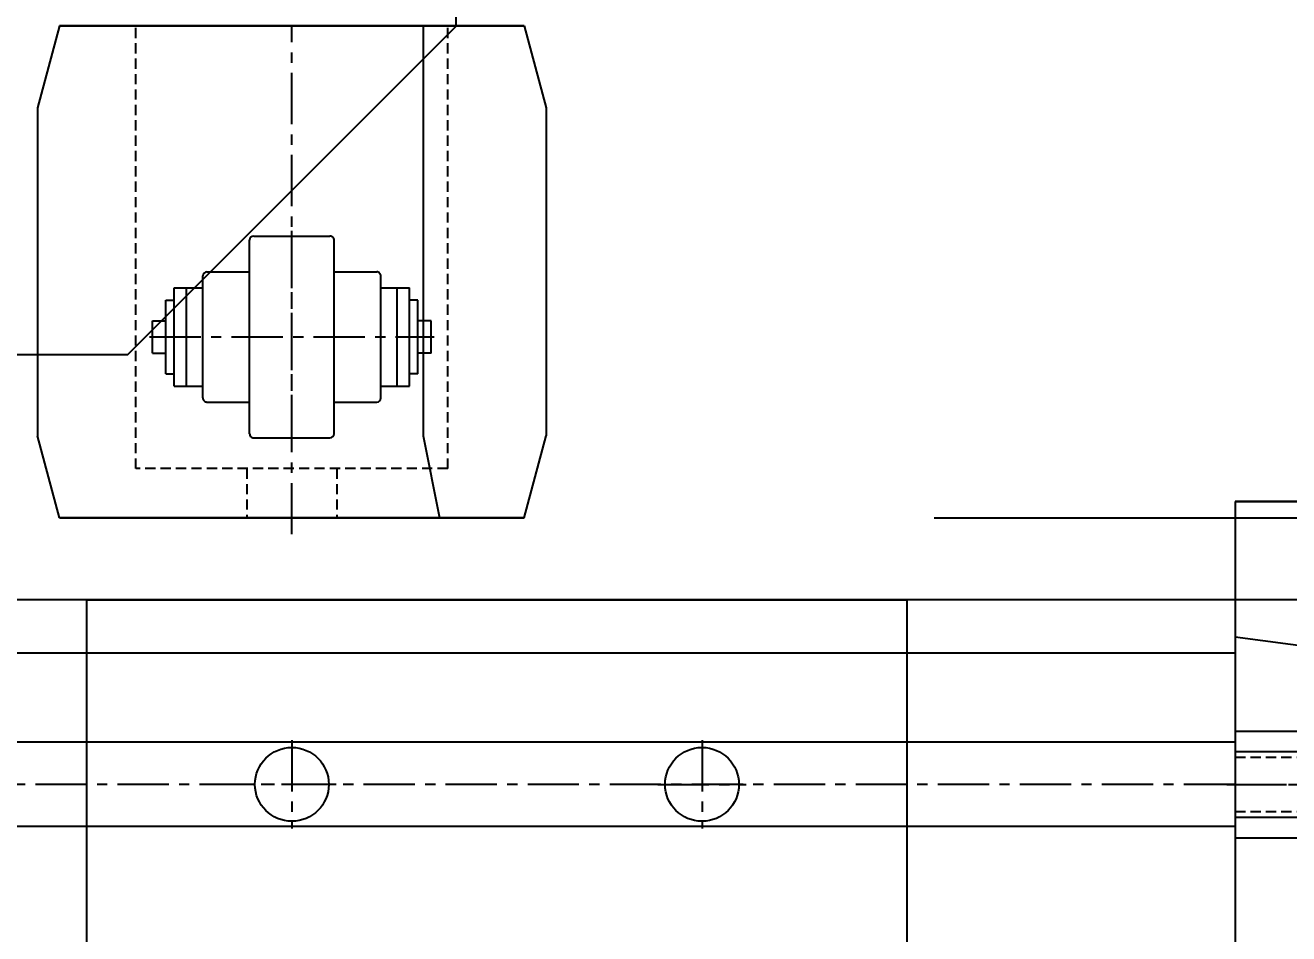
# Model space of a CAD drawing. Header units: inches. Extents: x 0 to 77285, y -118 to 40065.
# Drawn here: x 17552.2 to 17706.2, y 23822.3 to 23933.1 of the extents above; entities that cross this region are included whole.
import ezdxf

# ---------------------------------------------------------------- set-up
doc = ezdxf.new("R2010")
doc.units = ezdxf.units.IN
doc.header["$LTSCALE"] = 5
doc.header["$MEASUREMENT"] = 0
doc.linetypes.add('CENTER', pattern=[2, 1.25, -0.25, 0.25, -0.25])
doc.linetypes.add('HIDDEN', pattern=[0.375, 0.25, -0.125])
for name, color, linetype in [('11', 1, 'CENTER'), ('22', 2, 'HIDDEN'), ('A', 8, 'Continuous'), ('B', 123, 'Continuous'), ('G', 231, 'Continuous'), ('T', 3, 'Continuous'), ('Y', 60, 'Continuous')]:
    doc.layers.add(name, color=color, linetype=linetype)
doc.styles.add('SCI', font='')
doc.styles.get('SCI').set_extended_font_data('Gulim')
doc.dimstyles.new('SCH', dxfattribs={"dimtxt": 2.5, "dimasz": 2, "dimexe": 1.25, "dimexo": 0.625, "dimtad": 1, "dimdec": 8, "dimtxsty": 'SCI', "dimcen": 2.5, "dimclrd": 4, "dimclre": 4, "dimclrt": 7, "dimadec": 8, "dimazin": 2, "dimtfac": 1, "dimtdec": 8, "dimtmove": 0, "dimatfit": 3, "dimfxl": 1, "dimarcsym": 0})

# ---------------------------------------------------------------- blocks, each defined once
blk = doc.blocks.new('A$C83297ebe')
for p, q in [((32.5, -100, -2129.45), (32.5, 0, -2129.45)), ((347.5, 0, 0), (32.5, 0, 0)), ((347.5, -100, 0), (32.5, -100, 0))]:
    blk.add_line(p, q)
for centre in [(55, -25, -2129.45), (55, -75, -2129.45)]:
    blk.add_circle(centre, 4.5)
at = {"layer": '11'}
for p, q in [((55, -30.4, -2129.45), (55, -19.6, -2129.45)), ((49.6, -25, -2129.45), (60.4, -25, -2129.45)), ((55, -69.6, -2129.45), (55, -80.4, -2129.45)), ((49.6, -75, -2129.45), (60.4, -75, -2129.45))]:
    blk.add_line(p, q, dxfattribs=at)
blk = doc.blocks.new('A$Cc0d0dede')
at = {"layer": 'A'}
blk.add_blockref('A$C83297ebe', (-190, 260, 2129.45), dxfattribs=at)
blk = doc.blocks.new('A$Ce95bc381')
for p, q in [((0, 280), (0, 0)), ((16.5, 0), (18.5, 15)), ((0, 0), (16.5, 0))]:
    blk.add_line(p, q)
blk = doc.blocks.new('A$C15782971')
for p, q in [((-280, -67), (-280, 0)), ((-280, -26), (-49.5, -26)), ((-280, -39), (-49.5, -39)), ((-105, -55), (-280, -55)), ((-280, -67), (-129.5, -67))]:
    blk.add_line(p, q)
at = {"layer": '11'}
for p, q in [((-281, -32.5), (-269, -32.5)), ((-280, -32.5), (-18.93, -32.5))]:
    blk.add_line(p, q, dxfattribs=at)
at = {"layer": '22'}
for p, q in [((-280, -29.18), (-270, -29.18)), ((-280, -35.82), (-270, -35.82))]:
    blk.add_line(p, q, dxfattribs=at)
at = {"layer": 'T'}
for p, q in [((-280, -28.5), (-270, -28.5)), ((-280, -36.5), (-270, -36.5))]:
    blk.add_line(p, q, dxfattribs=at)
at = {"layer": 'G', "xscale": -1, "rotation": 270}
blk.add_blockref('A$Ce95bc381', (-280, -67), dxfattribs=at)
blk = doc.blocks.new('A$C2eb6e688')
blk.add_line((-157.5, -277), (-157.5, -5252))
at = {"layer": '11'}
blk.add_line((-135, -277), (-135, -5252), dxfattribs=at)
at = {"layer": 'B'}
for p, q in [((-140.15, -277), (-140.15, -5252)), ((-129.85, -277), (-129.85, -5252))]:
    blk.add_line(p, q, dxfattribs=at)
at = {"layer": 'G'}
blk.add_line((-151, -277), (-151, -5252), dxfattribs=at)
at = {"xscale": -1, "rotation": 270}
blk.add_blockref('A$C15782971', (-102.5, 3), dxfattribs=at)
blk = doc.blocks.new('A$C024ea68c')
for p, q in [((-1.985, 17), (1.985, 17)), ((-1.985, 17), (-1.985, 15.35)), ((1.985, 17), (1.985, 15.35)), ((-6, 14.35), (6, 14.35)), ((-6, 14.35), (-6, 10.85)), ((-4.5, 15.35), (4.5, 15.35)), ((-4.5, 15.35), (-4.5, 14.35)), ((4.5, 15.35), (4.5, 14.35)), ((6, 14.35), (6, 10.85)), ((-6, 12.85), (6, 12.85)), ((-7.44, 10.85), (7.44, 10.85)), ((-7.94, 10.35), (-7.94, 5.15)), ((7.94, 10.35), (7.94, 5.15)), ((-12.3, 4.65), (-12.3, -4.65)), ((-11.8, 5.15), (11.8, 5.15)), ((12.3, 4.65), (12.3, -4.65)), ((-11.8, -5.15), (11.8, -5.15)), ((-7.94, -5.15), (-7.94, -10.35)), ((7.94, -5.15), (7.94, -10.35)), ((-7.44, -10.85), (7.44, -10.85)), ((-6, -10.85), (-6, -14.35)), ((6, -10.85), (6, -14.35)), ((-6, -12.85), (6, -12.85)), ((-6, -14.35), (6, -14.35)), ((-4.5, -15.35), (-4.5, -14.35)), ((-4.5, -15.35), (4.5, -15.35)), ((-1.985, -17), (-1.985, -15.35)), ((1.985, -17), (1.985, -15.35)), ((4.5, -15.35), (4.5, -14.35)), ((-1.985, -17), (1.985, -17))]:
    blk.add_line(p, q)
for centre, start, end in [((-7.44, 10.35), 90, 180), ((7.44, 10.35), 0, 90), ((-11.8, 4.65), 90, 180), ((11.8, 4.65), 0, 90), ((-11.8, -4.65), 180, 270), ((11.8, -4.65), 270, 0), ((-7.44, -10.35), 180, 270), ((7.44, -10.35), 270, 0)]:
    blk.add_arc(centre, 0.5, start, end)
at = {"layer": '11'}
for p, q in [((0, 17.35), (0, -17.35)), ((-13.3, 0), (13.3, 0))]:
    blk.add_line(p, q, dxfattribs=at)
blk = doc.blocks.new('A$C1bf38370')
for p, q in [((341.68, -0.07), (339, -10.07)), ((341.68, -0.07), (339, -10.07)), ((398.32, -0.07), (341.68, -0.07)), ((341.68, -0.07), (363.5, -0.07)), ((351, -0.07), (389, -0.07)), ((376.5, -0.07), (398.32, -0.07)), ((398.32, -0.07), (401, -10.07)), ((398.32, -0.07), (401, -10.07)), ((339, -10.07), (339, -50.07)), ((339, -10.07), (339, -50.07)), ((401, -10.07), (401, -50.07)), ((401, -10.07), (401, -50.07)), ((341.68, -60.07), (339, -50.07)), ((341.68, -60.07), (339, -50.07)), ((398.32, -60.07), (401, -50.07)), ((398.32, -60.07), (401, -50.07)), ((398.32, -60.07), (341.68, -60.07)), ((341.68, -60.07), (398.32, -60.07))]:
    blk.add_line(p, q)
at = {"layer": '11'}
blk.add_line((370, -62.07), (370, -0.07), dxfattribs=at)
at = {"layer": '22'}
for p, q in [((351, -54.07), (351, -0.07)), ((389, -54.07), (389, -0.07)), ((389, -54.07), (351, -54.07)), ((364.5, -54.07), (364.5, -60.07)), ((375.5, -54.07), (375.5, -60.07))]:
    blk.add_line(p, q, dxfattribs=at)
at = {"layer": 'G'}
for p, q in [((386, -0.07), (386, -50.07)), ((386, -50.07), (388, -60.07))]:
    blk.add_line(p, q, dxfattribs=at)
at = {"layer": 'B', "rotation": 90}
blk.add_blockref('A$C024ea68c', (370, -38.01), dxfattribs=at)
blk = doc.blocks.new('A$C49a8f0fe')
at = {"rotation": 90}
blk.add_blockref('A$C1bf38370', (2849.93, -185), dxfattribs=at)
blk = doc.blocks.new('A$Cbfc6b825')
for p, q in [((205, 0), (205, -70)), ((165, -110), (205, -70)), ((-165, -110), (165, -110))]:
    blk.add_line(p, q)
blk = doc.blocks.new('A$C7bcb80de')
at = {"layer": 'Y'}
blk.add_blockref('A$Cbfc6b825', (0, 139.91), dxfattribs=at)
blk = doc.blocks.new('*D365')
at = {"color": 4, "lineweight": -2, "transparency": 16777216}
for p, q in [((17399.65, 26493.05), (17399.65, 27402.11)), ((17979.65, 23925.05), (17979.65, 27402.11)), ((17559.65, 27302.11), (17819.65, 27302.11))]:
    blk.add_line(p, q, dxfattribs=at)
at = {"color": 4, "transparency": 16777216}
for points in [[(17559.65, 27328.78), (17559.65, 27275.45), (17399.65, 27302.11)], [(17819.65, 27328.78), (17819.65, 27275.45), (17979.65, 27302.11)]]:
    blk.add_solid(points, dxfattribs=at)
at = {"layer": 'Defpoints', "color": 0, "transparency": 16777216}
for p in [(17979.65, 27302.11), (17399.65, 26443.05), (17979.65, 23875.05)]:
    blk.add_point(p, dxfattribs=at)
at = {"color": 7, "transparency": 16777216, "insert": (17689.65, 27454.64), "char_height": 200, "attachment_point": 5, "style": 'SCI'}
blk.add_mtext('580', dxfattribs=at)
blk = doc.blocks.new('*D366')
at = {"color": 4, "lineweight": -2, "transparency": 16777216}
for p, q in [((12554.65, 23925.55), (12554.65, 28076.14)), ((17979.65, 23925.05), (17979.65, 28076.14)), ((12714.65, 27976.14), (17819.65, 27976.14))]:
    blk.add_line(p, q, dxfattribs=at)
at = {"color": 4, "transparency": 16777216}
for points in [[(12714.65, 28002.81), (12714.65, 27949.48), (12554.65, 27976.14)], [(17819.65, 28002.81), (17819.65, 27949.48), (17979.65, 27976.14)]]:
    blk.add_solid(points, dxfattribs=at)
at = {"layer": 'Defpoints', "color": 0, "transparency": 16777216}
for p in [(17979.65, 27976.14), (12554.65, 23875.55), (17979.65, 23875.05)]:
    blk.add_point(p, dxfattribs=at)
at = {"color": 7, "transparency": 16777216, "insert": (15267.15, 28128.81), "char_height": 200, "attachment_point": 5, "style": 'SCI'}
blk.add_mtext('5425', dxfattribs=at)
blk = doc.blocks.new('*D367')
at = {"color": 4, "lineweight": -2, "transparency": 16777216}
for p, q in [((12554.65, 23925.55), (12554.65, 29140.68)), ((21064.65, 23433.05), (21064.65, 29140.68)), ((12714.65, 29040.68), (20904.65, 29040.68))]:
    blk.add_line(p, q, dxfattribs=at)
at = {"color": 4, "transparency": 16777216}
for points in [[(12714.65, 29067.34), (12714.65, 29014.01), (12554.65, 29040.68)], [(20904.65, 29067.34), (20904.65, 29014.01), (21064.65, 29040.68)]]:
    blk.add_solid(points, dxfattribs=at)
at = {"layer": 'Defpoints', "color": 0, "transparency": 16777216}
for p in [(21064.65, 29040.68), (12554.65, 23875.55), (21064.65, 23383.05)]:
    blk.add_point(p, dxfattribs=at)
at = {"color": 7, "transparency": 16777216, "insert": (16809.65, 29193.47), "char_height": 200, "attachment_point": 5, "style": 'SCI'}
blk.add_mtext('8510', dxfattribs=at)
blk = doc.blocks.new('*D374')
at = {"color": 4, "lineweight": -2, "transparency": 16777216}
for p, q in [((12554.65, 23925.55), (12554.65, 30215.88)), ((37924.65, 23433.05), (37924.65, 30215.88)), ((12714.65, 30115.88), (37764.65, 30115.88))]:
    blk.add_line(p, q, dxfattribs=at)
at = {"color": 4, "transparency": 16777216}
for points in [[(12714.65, 30142.54), (12714.65, 30089.21), (12554.65, 30115.88)], [(37764.65, 30142.54), (37764.65, 30089.21), (37924.65, 30115.88)]]:
    blk.add_solid(points, dxfattribs=at)
at = {"layer": 'Defpoints', "color": 0, "transparency": 16777216}
for p in [(37924.65, 30115.88), (12554.65, 23875.55), (37924.65, 23383.05)]:
    blk.add_point(p, dxfattribs=at)
at = {"color": 7, "transparency": 16777216, "insert": (25239.65, 30268.54), "char_height": 200, "attachment_point": 5, "style": 'SCI'}
blk.add_mtext('25370', dxfattribs=at)
blk = doc.blocks.new('*D378')
at = {"color": 4, "lineweight": -2, "transparency": 16777216}
for p, q in [((17669.65, 26433.05), (19257.07, 26433.05)), ((19157.07, 24033.05), (19157.07, 26273.05)), ((17662.97, 23873.05), (19257.07, 23873.05))]:
    blk.add_line(p, q, dxfattribs=at)
at = {"color": 4, "transparency": 16777216}
for points in [[(19130.4, 26273.05), (19183.73, 26273.05), (19157.07, 26433.05)], [(19130.4, 24033.05), (19183.73, 24033.05), (19157.07, 23873.05)]]:
    blk.add_solid(points, dxfattribs=at)
at = {"layer": 'Defpoints', "color": 0, "transparency": 16777216}
for p in [(17619.65, 26433.05), (19157.07, 26433.05), (17612.97, 23873.05)]:
    blk.add_point(p, dxfattribs=at)
at = {"color": 7, "transparency": 16777216, "insert": (19004.54, 25153.05), "char_height": 200, "attachment_point": 5, "rotation": 90, "style": 'SCI'}
blk.add_mtext('2560', dxfattribs=at)

msp = doc.modelspace()

# ---------------------------------------------------------------- block references
at = {"rotation": 270}
for name, p in [('A$C49a8f0fe', (17399.6497809, 26783.0504763)), ('A$C2eb6e688', (17976.6497809, 23705.55047629)), ('A$Cc0d0dede', (17399.65170498, 23705.55047629))]:
    msp.add_blockref(name, p, dxfattribs=at)
msp.add_blockref('A$C7bcb80de', (17399.65170498, 23863.0504763))

# ---------------------------------------------------------------- dimensions: what is measured, and where the dimension line sits
for base, p1, p2, picture, middle in [((37924.649780898, 30115.8761734788), (12554.649780898, 23875.5504762968), (37924.649780898, 23383.0504762948), '*D374', (25239.649780898, 30268.5392893244)), ((21064.649780898, 29040.6754827387), (12554.649780898, 23875.5504762968), (21064.649780898, 23383.0504762948), '*D367', (16809.649780898, 29193.4717543765)), ((17979.649780898, 27976.1433020648), (12554.649780898, 23875.5504762968), (17979.649780898, 23875.0504762948), '*D366', (15267.149780898, 28128.8064179103)), ((17979.649780898, 27302.1133816955), (17399.649780898, 26443.0504762968), (17979.649780898, 23875.0504762948), '*D365', (17689.649780898, 27454.6433417487))]:
    dim = msp.add_linear_dim(base=base, p1=p1, p2=p2, dimstyle='SCH', override={"dimscale": 80})
    dim.commit()
    dim.dimension.update_dxf_attribs({"geometry": picture, "text_midpoint": middle})
dim = msp.add_linear_dim(base=(19157.0654210673, 26433.0504762969), p1=(17612.9702889737, 23873.0504762968), p2=(17619.649780898, 26433.0504762968), angle=90, dimstyle='SCH', override={"dimscale": 80})
dim.commit()
dim.dimension.update_dxf_attribs({"geometry": '*D378', "text_midpoint": (19004.535461014, 25153.0504762968)})

# ---------------------------------------------------------------- leaders
msp.add_leader([(17399.65170498, 23913.04575819), (19552.82136544, 27450.34323961)], dimstyle='SCH', override={"dimscale": 80, "dimgap": 0.625, "dimtad": 1})

doc.saveas('drawing.dxf')
